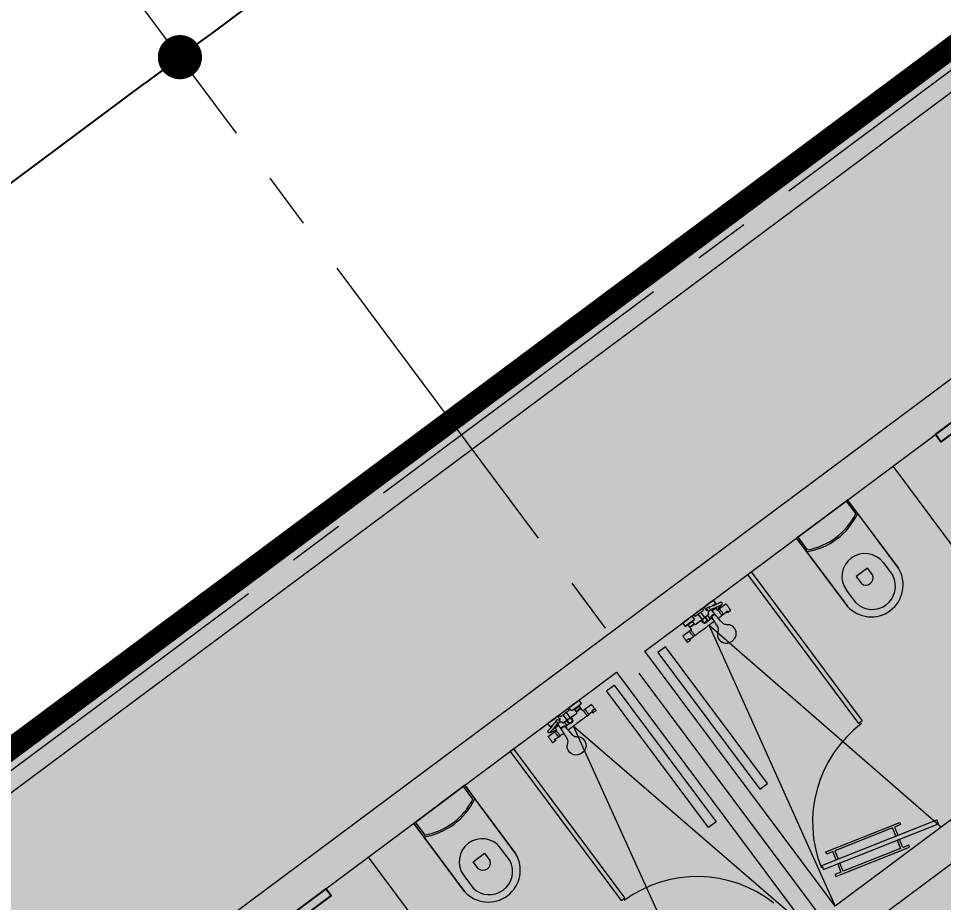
# Model space of a CAD drawing. Header units: metres. Extents: x -466 to 1322, y -1072 to 50.
# Drawn here: x 422.15 to 427.38, y -413.86 to -408.86 of the extents above; entities that cross this region are included whole.
import ezdxf

# ---------------------------------------------------------------- set-up
doc = ezdxf.new("R2010")
doc.units = ezdxf.units.M
for name, pattern in [('B1 P BAJA$0$HIDDEN', [9.525, 6.35, -3.175]), ('CENTER2', [28.575, 19.05, -3.175, 3.175, -3.175]), ('HIDDEN', [9.525, 6.35, -3.175]), ('OCULTA2', [0.3, 0.2, -0.1])]:
    doc.linetypes.add(name, pattern=pattern)
for name, color, linetype, lineweight in [('A - CANCEL', 2, 'Continuous', 0), ('A - Hatch muros', 4, 'Continuous', 0), ('A - MURO BAJO', 2, 'Continuous', 0), ('A - PROY', 250, 'B1 P BAJA$0$HIDDEN', 0), ('A-ACCESORIOS DE BAÑO', 6, 'Continuous', 0), ('A-COTAS', 41, 'Continuous', 0), ('A-DOOR', 2, 'Continuous', 9), ('A-EJES', 61, 'CENTER2', 0), ('A-Fixt', 122, 'Continuous', 5), ('A-MURO INT', 4, 'Continuous', 0)]:
    doc.layers.add(name, color=color, linetype=linetype, lineweight=lineweight)
doc.layers.add('A-MIRROR', color=8, linetype='Continuous')
doc.layers.add('Poligono Fisico', color=3, linetype='Continuous')
doc.layers.add('Hatch Interior', color=7, linetype='Continuous', lineweight=0, true_color=0xaf6350)
doc.styles.get("Standard").update_dxf_attribs({"font": 'arial.ttf'})
doc.dimstyles.new('ISO-25', dxfattribs={"dimscale": 0.1, "dimtxt": 2.5, "dimasz": 2.5, "dimexe": 1.25, "dimexo": 0.625, "dimtad": 1, "dimdsep": 46, "dimtxsty": 'Standard', "dimblk": 'DOT', "dimcen": 2.5, "dimadec": 0, "dimazin": 0, "dimtfac": 1, "dimtmove": 0, "dimatfit": 3, "dimfxl": 1, "dimarcsym": 0})

# ---------------------------------------------------------------- blocks, each defined once
blk = doc.blocks.new('COLADERA LINEAL')
at = {"layer": 'A - PROY', "linetype": 'HIDDEN'}
blk.add_lwpolyline([(-565.7399, 10.1537), (-565.7399, 9.1897), (-565.7939, 9.1897), (-565.7939, 10.1537), (-565.7399, 10.1537)], dxfattribs=at)
blk = doc.blocks.new('teleducha planta')
at = {"layer": 'A-ACCESORIOS DE BAÑO'}
for p, q in [((-567.1938, 9.7194), (-567.1942, 9.6992)), ((-567.1942, 9.6992), (-567.1942, 9.6987)), ((-567.1936, 9.6987), (-567.1942, 9.6987)), ((-567.1933, 9.72), (-567.1938, 9.72)), ((-567.1938, 9.72), (-567.1938, 9.7194)), ((-567.1924, 9.6987), (-567.1936, 9.6987)), ((-567.1921, 9.72), (-567.1933, 9.72)), ((-567.1931, 9.6986), (-567.1851, 9.6986)), ((-567.191, 9.6986), (-567.1924, 9.6987)), ((-567.1907, 9.72), (-567.1921, 9.72)), ((-567.1897, 9.6986), (-567.191, 9.6986)), ((-567.1894, 9.72), (-567.1907, 9.72)), ((-567.1817, 9.6986), (-567.1897, 9.6986)), ((-567.1815, 9.7199), (-567.1894, 9.72)), ((-567.1875, 9.6986), (-567.1878, 9.6741)), ((-567.1853, 9.6986), (-567.1851, 9.6986)), ((-567.1851, 9.6986), (-567.1837, 9.6986)), ((-567.182, 9.7189), (-567.1821, 9.6991)), ((-567.1819, 9.7197), (-567.182, 9.7197)), ((-567.182, 9.7197), (-567.182, 9.7194)), ((-567.182, 9.7194), (-567.182, 9.7189)), ((-567.178, 9.7197), (-567.1819, 9.7197)), ((-567.1735, 9.7197), (-567.178, 9.7197)), ((-567.1687, 9.7197), (-567.1735, 9.7197)), ((-567.164, 9.7197), (-567.1687, 9.7197)), ((-567.1596, 9.7197), (-567.164, 9.7197)), ((-567.1559, 9.7197), (-567.1596, 9.7197)), ((-567.153, 9.7197), (-567.1559, 9.7197)), ((-567.153, 9.7197), (-567.1512, 9.7197)), ((-567.1506, 9.7197), (-567.1512, 9.7197)), ((-567.1506, 9.7189), (-567.1506, 9.7197)), ((-567.1504, 9.6741), (-567.1506, 9.7189)), ((-567.1882, 9.6315), (-567.1884, 9.5882)), ((-567.1882, 9.6622), (-567.1882, 9.6619)), ((-567.1875, 9.6622), (-567.1882, 9.6622)), ((-567.1882, 9.6619), (-567.1882, 9.6562)), ((-567.1882, 9.6562), (-567.1882, 9.6501)), ((-567.1882, 9.6501), (-567.1882, 9.6461)), ((-567.1882, 9.6461), (-567.1882, 9.642)), ((-567.1882, 9.642), (-567.1882, 9.638)), ((-567.1882, 9.638), (-567.1882, 9.6339)), ((-567.1882, 9.6339), (-567.1882, 9.6315)), ((-567.1878, 9.6741), (-567.1878, 9.6738)), ((-567.1871, 9.6738), (-567.1878, 9.6738)), ((-567.1878, 9.6738), (-567.1868, 9.6736)), ((-567.1868, 9.6736), (-567.1877, 9.6733)), ((-567.1877, 9.6733), (-567.1877, 9.673)), ((-567.1877, 9.6621), (-567.1877, 9.673)), ((-567.1856, 9.6622), (-567.1875, 9.6622)), ((-567.1853, 9.6738), (-567.1871, 9.6738)), ((-567.1826, 9.6622), (-567.1856, 9.6622)), ((-567.1822, 9.6738), (-567.1853, 9.6738)), ((-567.1786, 9.6622), (-567.1826, 9.6622)), ((-567.1782, 9.6738), (-567.1822, 9.6738)), ((-567.174, 9.6622), (-567.1786, 9.6622)), ((-567.1736, 9.6738), (-567.1782, 9.6738)), ((-567.1691, 9.6622), (-567.174, 9.6622)), ((-567.1687, 9.6738), (-567.1736, 9.6738)), ((-567.1639, 9.6622), (-567.1691, 9.6622)), ((-567.1639, 9.6738), (-567.1687, 9.6738)), ((-567.1594, 9.6738), (-567.1639, 9.6738)), ((-567.159, 9.6622), (-567.1639, 9.6622)), ((-567.1557, 9.6738), (-567.1594, 9.6738)), ((-567.155, 9.6622), (-567.159, 9.6622)), ((-567.1527, 9.6738), (-567.1557, 9.6738)), ((-567.152, 9.6622), (-567.155, 9.6622)), ((-567.151, 9.6738), (-567.1527, 9.6738)), ((-567.1503, 9.6622), (-567.152, 9.6622)), ((-567.1514, 9.6736), (-567.1504, 9.6738)), ((-567.1505, 9.6733), (-567.1514, 9.6736)), ((-567.1504, 9.6738), (-567.151, 9.6738)), ((-567.1505, 9.673), (-567.1505, 9.6733)), ((-567.1505, 9.6622), (-567.1505, 9.673)), ((-567.1504, 9.6738), (-567.1504, 9.6741)), ((-567.15, 9.6622), (-567.1503, 9.6622)), ((-567.1499, 9.6619), (-567.15, 9.6622)), ((-567.1494, 9.6602), (-567.1499, 9.6619)), ((-567.1481, 9.6585), (-567.1494, 9.6602)), ((-567.1462, 9.658), (-567.1481, 9.6585)), ((-567.1443, 9.658), (-567.1462, 9.658)), ((-567.1424, 9.658), (-567.1443, 9.658)), ((-567.1418, 9.6579), (-567.1424, 9.658)), ((-567.1348, 9.6579), (-567.1418, 9.6579)), ((-567.1408, 9.6241), (-567.1399, 9.6258)), ((-567.1401, 9.6257), (-567.1348, 9.6265)), ((-567.1345, 9.6579), (-567.1348, 9.6579)), ((-567.1348, 9.6265), (-567.1345, 9.6265)), ((-567.1345, 9.6579), (-567.1345, 9.6568)), ((-567.1345, 9.6557), (-567.1345, 9.6575)), ((-567.1345, 9.6544), (-567.1345, 9.6568)), ((-567.132, 9.6555), (-567.1345, 9.6554)), ((-567.1345, 9.6554), (-567.1345, 9.6544)), ((-567.1345, 9.6512), (-567.1345, 9.6544)), ((-567.1345, 9.6544), (-567.1345, 9.6516)), ((-567.1345, 9.6516), (-567.1345, 9.6474)), ((-567.1345, 9.6512), (-567.1345, 9.6472)), ((-567.1345, 9.6508), (-567.1345, 9.6512)), ((-567.1345, 9.6474), (-567.1345, 9.6424)), ((-567.1345, 9.6472), (-567.1345, 9.6425)), ((-567.1345, 9.6425), (-567.1345, 9.6381)), ((-567.1345, 9.6424), (-567.1345, 9.6374)), ((-567.1345, 9.6381), (-567.1345, 9.6341)), ((-567.1345, 9.6374), (-567.1345, 9.6331)), ((-567.1345, 9.6298), (-567.1345, 9.6341)), ((-567.1345, 9.6331), (-567.1345, 9.6303)), ((-567.1345, 9.6303), (-567.1345, 9.6293)), ((-567.1345, 9.6298), (-567.1345, 9.6272)), ((-567.1345, 9.6293), (-567.132, 9.6292)), ((-567.1345, 9.6272), (-567.1345, 9.6265)), ((-567.1345, 9.6265), (-567.1345, 9.627)), ((-567.1313, 9.6579), (-567.132, 9.656)), ((-567.132, 9.656), (-567.1312, 9.6579)), ((-567.132, 9.656), (-567.132, 9.6546)), ((-567.132, 9.6546), (-567.132, 9.6436)), ((-567.132, 9.6436), (-567.132, 9.6408)), ((-567.132, 9.6408), (-567.132, 9.6298)), ((-567.132, 9.6298), (-567.132, 9.6284)), ((-567.132, 9.6284), (-567.1313, 9.6266)), ((-567.1312, 9.658), (-567.1313, 9.6579)), ((-567.1313, 9.6266), (-567.1312, 9.6264)), ((-567.1311, 9.6581), (-567.1312, 9.658)), ((-567.1311, 9.6581), (-567.1312, 9.6579)), ((-567.1312, 9.6264), (-567.1311, 9.6263)), ((-567.1308, 9.6581), (-567.1311, 9.6581)), ((-567.1311, 9.6263), (-567.1308, 9.6263)), ((-567.1244, 9.6581), (-567.1308, 9.6581)), ((-567.1308, 9.6263), (-567.1244, 9.6263)), ((-567.118, 9.6581), (-567.1244, 9.6581)), ((-567.1244, 9.6263), (-567.118, 9.6263)), ((-567.1177, 9.6581), (-567.118, 9.6581)), ((-567.118, 9.6263), (-567.1177, 9.6263)), ((-567.1176, 9.658), (-567.1177, 9.6581)), ((-567.1176, 9.6579), (-567.1177, 9.6581)), ((-567.1177, 9.6263), (-567.1176, 9.6264)), ((-567.1175, 9.6579), (-567.1176, 9.658)), ((-567.1176, 9.6579), (-567.1169, 9.656)), ((-567.1176, 9.6264), (-567.1175, 9.6266)), ((-567.1169, 9.656), (-567.1175, 9.6579)), ((-567.1175, 9.6266), (-567.1169, 9.6284)), ((-567.1169, 9.6546), (-567.1169, 9.656)), ((-567.1146, 9.6559), (-567.1169, 9.6559)), ((-567.1169, 9.6298), (-567.1169, 9.6546)), ((-567.1169, 9.6284), (-567.1169, 9.6298)), ((-567.1169, 9.6289), (-567.1146, 9.6289)), ((-567.1132, 9.6743), (-567.1146, 9.6559)), ((-567.1146, 9.6289), (-567.1131, 9.6104)), ((-567.1131, 9.6759), (-567.1132, 9.6743)), ((-567.1119, 9.6764), (-567.1131, 9.6759)), ((-567.1131, 9.6752), (-567.1131, 9.6759)), ((-567.1131, 9.6733), (-567.1131, 9.6752)), ((-567.1131, 9.6702), (-567.1131, 9.6733)), ((-567.1131, 9.6661), (-567.1131, 9.6702)), ((-567.1131, 9.661), (-567.1131, 9.6661)), ((-567.1131, 9.6552), (-567.1131, 9.661)), ((-567.1131, 9.6489), (-567.1131, 9.6552)), ((-567.1131, 9.6424), (-567.1131, 9.6489)), ((-567.1131, 9.6358), (-567.1131, 9.6424)), ((-567.1131, 9.6295), (-567.1131, 9.6358)), ((-567.1131, 9.6237), (-567.1131, 9.6295)), ((-567.1113, 9.6764), (-567.1119, 9.6764)), ((-567.091, 9.6764), (-567.1113, 9.6764)), ((-567.09, 9.6764), (-567.091, 9.6764)), ((-567.09, 9.6757), (-567.09, 9.6764)), ((-567.09, 9.6764), (-567.09, 9.6753)), ((-567.09, 9.6757), (-567.09, 9.6764)), ((-567.09, 9.6739), (-567.09, 9.6757)), ((-567.09, 9.6747), (-567.09, 9.6757)), ((-567.09, 9.6753), (-567.09, 9.6747)), ((-567.09, 9.6707), (-567.09, 9.6739)), ((-567.09, 9.6737), (-567.09, 9.6727)), ((-567.09, 9.6705), (-567.09, 9.6737)), ((-567.09, 9.6727), (-567.09, 9.6424)), ((-567.09, 9.6665), (-567.09, 9.6707)), ((-567.09, 9.6697), (-567.09, 9.6705)), ((-567.09, 9.6656), (-567.09, 9.6697)), ((-567.09, 9.6665), (-567.09, 9.6614)), ((-567.09, 9.6658), (-567.09, 9.6665)), ((-567.09, 9.6424), (-567.09, 9.6658)), ((-567.09, 9.6424), (-567.09, 9.6656)), ((-567.09, 9.6554), (-567.09, 9.6614)), ((-567.09, 9.649), (-567.09, 9.6554)), ((-567.09, 9.6424), (-567.09, 9.649)), ((-567.09, 9.6357), (-567.09, 9.6424)), ((-567.09, 9.6192), (-567.09, 9.6424)), ((-567.09, 9.6424), (-567.09, 9.612)), ((-567.09, 9.619), (-567.09, 9.6424)), ((-567.09, 9.6357), (-567.09, 9.6293)), ((-567.09, 9.6234), (-567.09, 9.6293)), ((-567.1884, 9.5882), (-567.1884, 9.584)), ((-567.1884, 9.584), (-567.1884, 9.5798)), ((-567.1884, 9.5798), (-567.1884, 9.5756)), ((-567.1884, 9.5756), (-567.1884, 9.5714)), ((-567.1661, 9.5751), (-567.1677, 9.5713)), ((-567.1636, 9.5785), (-567.1661, 9.5751)), ((-567.1626, 9.5734), (-567.1643, 9.5672)), ((-567.1626, 9.5734), (-567.1643, 9.5672)), ((-567.1602, 9.5811), (-567.1636, 9.5785)), ((-567.158, 9.578), (-567.1626, 9.5734)), ((-567.158, 9.578), (-567.1626, 9.5734)), ((-567.1563, 9.5826), (-567.1602, 9.5811)), ((-567.1518, 9.5797), (-567.158, 9.578)), ((-567.1518, 9.5797), (-567.158, 9.578)), ((-567.1578, 9.5824), (-567.157, 9.5823)), ((-567.1522, 9.5832), (-567.1563, 9.5826)), ((-567.1518, 9.5832), (-567.1522, 9.5832)), ((-567.1481, 9.5826), (-567.1522, 9.5832)), ((-567.1477, 9.5826), (-567.1518, 9.5832)), ((-567.1455, 9.578), (-567.1518, 9.5797)), ((-567.1455, 9.578), (-567.1518, 9.5797)), ((-567.1443, 9.5811), (-567.1481, 9.5826)), ((-567.1438, 9.5811), (-567.1477, 9.5826)), ((-567.141, 9.5734), (-567.1455, 9.578)), ((-567.141, 9.5734), (-567.1455, 9.578)), ((-567.1023, 9.577), (-567.1446, 9.577)), ((-567.1409, 9.5785), (-567.1443, 9.5811)), ((-567.1405, 9.5785), (-567.1438, 9.5811)), ((-567.1415, 9.5851), (-567.141, 9.6179)), ((-567.141, 9.6179), (-567.1408, 9.6241)), ((-567.141, 9.5875), (-567.141, 9.6164)), ((-567.141, 9.584), (-567.141, 9.5875)), ((-567.141, 9.5798), (-567.141, 9.584)), ((-567.141, 9.5789), (-567.141, 9.5798)), ((-567.1393, 9.5672), (-567.141, 9.5734)), ((-567.1393, 9.5672), (-567.141, 9.5734)), ((-567.1398, 9.577), (-567.1409, 9.5785)), ((-567.1399, 9.577), (-567.1408, 9.5782)), ((-567.1393, 9.577), (-567.1405, 9.5785)), ((-567.1131, 9.6187), (-567.1131, 9.6237)), ((-567.1131, 9.6145), (-567.1131, 9.6187)), ((-567.113, 9.6114), (-567.1131, 9.6145)), ((-567.1131, 9.6104), (-567.113, 9.6088)), ((-567.113, 9.6095), (-567.113, 9.6114)), ((-567.113, 9.6088), (-567.113, 9.6095)), ((-567.113, 9.6088), (-567.1119, 9.6084)), ((-567.1119, 9.6084), (-567.1113, 9.6084)), ((-567.1113, 9.6084), (-567.091, 9.6084)), ((-567.1023, 9.597), (-567.1023, 9.5962)), ((-567.1018, 9.597), (-567.1023, 9.597)), ((-567.1023, 9.5962), (-567.1023, 9.594)), ((-567.1023, 9.594), (-567.1023, 9.5905)), ((-567.1023, 9.5905), (-567.1023, 9.5857)), ((-567.1023, 9.5857), (-567.1023, 9.5801)), ((-567.1023, 9.5801), (-567.1023, 9.5738)), ((-567.1023, 9.5738), (-567.1023, 9.5672)), ((-567.0966, 9.5973), (-567.1018, 9.597)), ((-567.09, 9.5973), (-567.0966, 9.5973)), ((-567.091, 9.6084), (-567.09, 9.6084)), ((-567.09, 9.6234), (-567.09, 9.6183)), ((-567.09, 9.6185), (-567.09, 9.6192)), ((-567.09, 9.6143), (-567.09, 9.6185)), ((-567.09, 9.6141), (-567.09, 9.6183)), ((-567.09, 9.611), (-567.09, 9.6141)), ((-567.09, 9.6091), (-567.09, 9.611)), ((-567.09, 9.6084), (-567.09, 9.6091)), ((-567.09, 9.5966), (-567.09, 9.5973)), ((-567.09, 9.5944), (-567.09, 9.5966)), ((-567.09, 9.5908), (-567.09, 9.5944)), ((-567.09, 9.586), (-567.09, 9.5908)), ((-567.09, 9.5803), (-567.09, 9.586)), ((-567.09, 9.5739), (-567.09, 9.5803)), ((-567.09, 9.5672), (-567.09, 9.5739)), ((-567.3381, 9.5256), (-567.3396, 9.5124)), ((-567.3337, 9.5383), (-567.3381, 9.5256)), ((-567.3264, 9.5495), (-567.3337, 9.5383)), ((-567.3196, 9.556), (-567.3264, 9.5495)), ((-567.3119, 9.5609), (-567.3196, 9.556)), ((-567.3114, 9.5613), (-567.3119, 9.5609)), ((-567.2998, 9.565), (-567.3114, 9.5613)), ((-567.2997, 9.5651), (-567.2998, 9.565)), ((-567.2966, 9.5658), (-567.2997, 9.5651)), ((-567.2927, 9.5661), (-567.2966, 9.5658)), ((-567.2924, 9.5662), (-567.2927, 9.5661)), ((-567.28, 9.5662), (-567.2924, 9.5662)), ((-567.2683, 9.5626), (-567.28, 9.5662)), ((-567.2578, 9.5555), (-567.2683, 9.5626)), ((-567.2538, 9.5514), (-567.2579, 9.5555)), ((-567.2537, 9.5512), (-567.2578, 9.5555)), ((-567.2495, 9.5463), (-567.2538, 9.5514)), ((-567.248, 9.5446), (-567.2495, 9.5463)), ((-567.2464, 9.5429), (-567.248, 9.5446)), ((-567.2449, 9.5412), (-567.2464, 9.5429)), ((-567.2403, 9.5367), (-567.2449, 9.5412)), ((-567.2341, 9.5328), (-567.2403, 9.5367)), ((-567.2279, 9.5306), (-567.2341, 9.5328)), ((-567.2206, 9.5298), (-567.2283, 9.5307)), ((-567.208, 9.5288), (-567.2206, 9.5298)), ((-567.1925, 9.5275), (-567.208, 9.5288)), ((-567.1729, 9.5259), (-567.1925, 9.5275)), ((-567.1884, 9.5714), (-567.1884, 9.5672)), ((-567.1884, 9.5672), (-567.1884, 9.563)), ((-567.1884, 9.563), (-567.1884, 9.5588)), ((-567.1884, 9.5588), (-567.1884, 9.5546)), ((-567.1884, 9.5546), (-567.1884, 9.5504)), ((-567.1884, 9.5504), (-567.1884, 9.5462)), ((-567.1884, 9.5462), (-567.1883, 9.5272)), ((-567.1732, 9.5267), (-567.1741, 9.526)), ((-567.1704, 9.5284), (-567.1732, 9.5267)), ((-567.1639, 9.5252), (-567.1729, 9.5259)), ((-567.1671, 9.5289), (-567.1704, 9.5284)), ((-567.1677, 9.5713), (-567.1682, 9.5672)), ((-567.1682, 9.5672), (-567.1677, 9.5631)), ((-567.1677, 9.5631), (-567.1661, 9.5592)), ((-567.1671, 9.5289), (-567.1635, 9.5285)), ((-567.1665, 9.5289), (-567.1671, 9.5289)), ((-567.1642, 9.5289), (-567.1665, 9.5289)), ((-567.1661, 9.5592), (-567.1636, 9.5558)), ((-567.1646, 9.5573), (-567.1646, 9.538)), ((-567.1646, 9.538), (-567.1646, 9.5376)), ((-567.1642, 9.5376), (-567.1646, 9.5376)), ((-567.1646, 9.5368), (-567.1646, 9.5367)), ((-567.1642, 9.5368), (-567.1646, 9.5368)), ((-567.1646, 9.5367), (-567.1646, 9.5289)), ((-567.1643, 9.5672), (-567.1626, 9.5609)), ((-567.1643, 9.5672), (-567.1626, 9.5609)), ((-567.1643, 9.5376), (-567.1643, 9.5369)), ((-567.1643, 9.5376), (-567.1638, 9.5376)), ((-567.1643, 9.5369), (-567.1638, 9.5369)), ((-567.1642, 9.5376), (-567.1629, 9.5376)), ((-567.1629, 9.5368), (-567.1642, 9.5368)), ((-567.1638, 9.5252), (-567.1639, 9.5252)), ((-567.1626, 9.5376), (-567.1638, 9.5376)), ((-567.1626, 9.5369), (-567.1638, 9.5369)), ((-567.1636, 9.5558), (-567.1602, 9.5533)), ((-567.1635, 9.5285), (-567.1599, 9.5266)), ((-567.1628, 9.5248), (-567.1632, 9.5251)), ((-567.1608, 9.5376), (-567.1629, 9.5376)), ((-567.1608, 9.5368), (-567.1629, 9.5368)), ((-567.1607, 9.5224), (-567.1628, 9.5248)), ((-567.1626, 9.5609), (-567.158, 9.5564)), ((-567.1626, 9.5609), (-567.158, 9.5564)), ((-567.1626, 9.5376), (-567.1606, 9.5376)), ((-567.1606, 9.5369), (-567.1626, 9.5369)), ((-567.1608, 9.5376), (-567.1581, 9.5376)), ((-567.1581, 9.5368), (-567.1608, 9.5368)), ((-567.1592, 9.5194), (-567.1607, 9.5224)), ((-567.1579, 9.5376), (-567.1606, 9.5376)), ((-567.1606, 9.5369), (-567.1579, 9.5369)), ((-567.1602, 9.5533), (-567.1563, 9.5517)), ((-567.1599, 9.5266), (-567.1579, 9.5245)), ((-567.1581, 9.5376), (-567.155, 9.5376)), ((-567.155, 9.5368), (-567.1581, 9.5368)), ((-567.158, 9.5564), (-567.1518, 9.5547)), ((-567.158, 9.5564), (-567.1518, 9.5547)), ((-567.1549, 9.5376), (-567.1579, 9.5376)), ((-567.1549, 9.5369), (-567.1579, 9.5369)), ((-567.1579, 9.5245), (-567.1561, 9.5212)), ((-567.1563, 9.5517), (-567.1522, 9.5512)), ((-567.1561, 9.5212), (-567.1548, 9.5173)), ((-567.1516, 9.5376), (-567.155, 9.5376)), ((-567.1516, 9.5368), (-567.155, 9.5368)), ((-567.1549, 9.5376), (-567.1516, 9.5376)), ((-567.1549, 9.5369), (-567.1516, 9.5369)), ((-567.1522, 9.5512), (-567.1481, 9.5517)), ((-567.1518, 9.5547), (-567.1455, 9.5564)), ((-567.1518, 9.5547), (-567.1455, 9.5564)), ((-567.1516, 9.5376), (-567.1483, 9.5376)), ((-567.1484, 9.5376), (-567.1516, 9.5376)), ((-567.1484, 9.5369), (-567.1516, 9.5369)), ((-567.1483, 9.5368), (-567.1516, 9.5368)), ((-567.1454, 9.5376), (-567.1484, 9.5376)), ((-567.1484, 9.5369), (-567.1454, 9.5369)), ((-567.1483, 9.5376), (-567.1452, 9.5376)), ((-567.1452, 9.5368), (-567.1483, 9.5368)), ((-567.1481, 9.5517), (-567.1443, 9.5533)), ((-567.1455, 9.5564), (-567.141, 9.5609)), ((-567.1455, 9.5564), (-567.141, 9.5609)), ((-567.1454, 9.5376), (-567.1427, 9.5376)), ((-567.1427, 9.5369), (-567.1454, 9.5369)), ((-567.1424, 9.5376), (-567.1452, 9.5376)), ((-567.1424, 9.5368), (-567.1452, 9.5368)), ((-567.1446, 9.5573), (-567.1023, 9.5573)), ((-567.1443, 9.5533), (-567.1409, 9.5558)), ((-567.1407, 9.5376), (-567.1427, 9.5376)), ((-567.1427, 9.5369), (-567.1407, 9.5369)), ((-567.1424, 9.5376), (-567.1404, 9.5376)), ((-567.1404, 9.5368), (-567.1424, 9.5368)), ((-567.141, 9.5609), (-567.1393, 9.5672)), ((-567.141, 9.5609), (-567.1393, 9.5672)), ((-567.1409, 9.5558), (-567.1398, 9.5573)), ((-567.1408, 9.5562), (-567.1399, 9.5573)), ((-567.1407, 9.5376), (-567.1395, 9.5376)), ((-567.1407, 9.5369), (-567.1395, 9.5369)), ((-567.1391, 9.5376), (-567.1404, 9.5376)), ((-567.1391, 9.5368), (-567.1404, 9.5368)), ((-567.139, 9.5376), (-567.1395, 9.5376)), ((-567.139, 9.5369), (-567.1395, 9.5369)), ((-567.1391, 9.5376), (-567.1387, 9.5376)), ((-567.1387, 9.5368), (-567.1391, 9.5368)), ((-567.139, 9.5369), (-567.139, 9.5376)), ((-567.1387, 9.538), (-567.1387, 9.5573)), ((-567.1387, 9.5376), (-567.1387, 9.538)), ((-567.1387, 9.5367), (-567.1387, 9.5368)), ((-567.1387, 9.5252), (-567.1387, 9.5367)), ((-567.1375, 9.5288), (-567.1387, 9.5288)), ((-567.1369, 9.5288), (-567.1375, 9.5288)), ((-567.1332, 9.5282), (-567.1369, 9.5288)), ((-567.1302, 9.5265), (-567.1332, 9.5282)), ((-567.128, 9.5244), (-567.1302, 9.5265)), ((-567.1261, 9.521), (-567.128, 9.5244)), ((-567.1249, 9.5172), (-567.1261, 9.521)), ((-567.1132, 9.5239), (-567.1135, 9.5196)), ((-567.1131, 9.5255), (-567.1132, 9.5239)), ((-567.1119, 9.5259), (-567.1131, 9.5255)), ((-567.1131, 9.5248), (-567.1131, 9.5255)), ((-567.1131, 9.5229), (-567.1131, 9.5248)), ((-567.1131, 9.5198), (-567.1131, 9.5229)), ((-567.1113, 9.5259), (-567.1119, 9.5259)), ((-567.091, 9.5259), (-567.1113, 9.5259)), ((-567.1023, 9.5672), (-567.1023, 9.5606)), ((-567.1023, 9.5606), (-567.1023, 9.5543)), ((-567.1023, 9.5543), (-567.1023, 9.5486)), ((-567.1023, 9.5486), (-567.1023, 9.5439)), ((-567.1023, 9.5439), (-567.1023, 9.5404)), ((-567.1023, 9.5404), (-567.1023, 9.5382)), ((-567.1023, 9.5382), (-567.1023, 9.5374)), ((-567.1023, 9.5374), (-567.1018, 9.5374)), ((-567.1018, 9.5374), (-567.0966, 9.5371)), ((-567.0966, 9.5371), (-567.09, 9.537)), ((-567.09, 9.5259), (-567.091, 9.5259)), ((-567.09, 9.5605), (-567.09, 9.5672)), ((-567.09, 9.5541), (-567.09, 9.5605)), ((-567.09, 9.5484), (-567.09, 9.5541)), ((-567.09, 9.5436), (-567.09, 9.5484)), ((-567.09, 9.54), (-567.09, 9.5436)), ((-567.09, 9.5378), (-567.09, 9.54)), ((-567.09, 9.537), (-567.09, 9.5378)), ((-567.09, 9.5253), (-567.09, 9.5259)), ((-567.09, 9.5259), (-567.09, 9.5249)), ((-567.09, 9.5253), (-567.09, 9.5259)), ((-567.09, 9.5235), (-567.09, 9.5253)), ((-567.09, 9.5243), (-567.09, 9.5253)), ((-567.09, 9.5249), (-567.09, 9.5243)), ((-567.09, 9.5203), (-567.09, 9.5235)), ((-567.09, 9.5233), (-567.09, 9.5223)), ((-567.09, 9.5201), (-567.09, 9.5233)), ((-567.09, 9.5223), (-567.09, 9.492)), ((-567.09, 9.5161), (-567.09, 9.5203)), ((-567.09, 9.5193), (-567.09, 9.5201)), ((-567.3396, 9.5124), (-567.3381, 9.4992)), ((-567.3381, 9.4992), (-567.3337, 9.4864)), ((-567.3337, 9.4864), (-567.3264, 9.4752)), ((-567.3264, 9.4752), (-567.3196, 9.4687)), ((-567.3196, 9.4687), (-567.3119, 9.4638)), ((-567.2683, 9.4621), (-567.2578, 9.4692)), ((-567.2579, 9.4692), (-567.2538, 9.4733)), ((-567.2578, 9.4692), (-567.2537, 9.4735)), ((-567.2538, 9.4733), (-567.2495, 9.4784)), ((-567.2495, 9.4784), (-567.248, 9.4801)), ((-567.248, 9.4801), (-567.2464, 9.4819)), ((-567.2464, 9.4819), (-567.2449, 9.4836)), ((-567.2449, 9.4836), (-567.2403, 9.488)), ((-567.2403, 9.488), (-567.2341, 9.492)), ((-567.2341, 9.492), (-567.2279, 9.4941)), ((-567.2283, 9.494), (-567.2206, 9.4949)), ((-567.2206, 9.4949), (-567.208, 9.496)), ((-567.208, 9.496), (-567.1925, 9.4972)), ((-567.1925, 9.4972), (-567.1729, 9.4988)), ((-567.1882, 9.4976), (-567.1882, 9.4964)), ((-567.1882, 9.4964), (-567.1882, 9.4923)), ((-567.1882, 9.4923), (-567.1882, 9.4883)), ((-567.1882, 9.4883), (-567.1882, 9.4843)), ((-567.1882, 9.4843), (-567.1882, 9.4782)), ((-567.1882, 9.4782), (-567.1882, 9.4725)), ((-567.1882, 9.4725), (-567.1882, 9.4722)), ((-567.1882, 9.4722), (-567.1875, 9.4722)), ((-567.1877, 9.4614), (-567.1877, 9.4723)), ((-567.1875, 9.4722), (-567.1856, 9.4722)), ((-567.1868, 9.4722), (-567.1868, 9.4608)), ((-567.1856, 9.4722), (-567.1826, 9.4722)), ((-567.1826, 9.4722), (-567.1786, 9.4722)), ((-567.1786, 9.4722), (-567.174, 9.4722)), ((-567.174, 9.4722), (-567.1691, 9.4722)), ((-567.1729, 9.4988), (-567.1632, 9.4996)), ((-567.1691, 9.4722), (-567.1639, 9.4722)), ((-567.1639, 9.4996), (-567.1638, 9.4996)), ((-567.1639, 9.4722), (-567.159, 9.4722)), ((-567.1632, 9.4996), (-567.1628, 9.4999)), ((-567.1628, 9.4999), (-567.1607, 9.5024)), ((-567.1607, 9.5024), (-567.1592, 9.5053)), ((-567.1597, 9.5044), (-567.1597, 9.5012)), ((-567.1597, 9.5012), (-567.1597, 9.5005)), ((-567.1594, 9.5008), (-567.1597, 9.5005)), ((-567.1597, 9.5005), (-567.1592, 9.5005)), ((-567.158, 9.5022), (-567.1594, 9.5008)), ((-567.1582, 9.516), (-567.1592, 9.5194)), ((-567.1592, 9.5053), (-567.1582, 9.5088)), ((-567.1592, 9.5005), (-567.1303, 9.5004)), ((-567.159, 9.4722), (-567.155, 9.4722)), ((-567.1584, 9.5071), (-567.1586, 9.5064)), ((-567.1579, 9.5124), (-567.1582, 9.516)), ((-567.1582, 9.5088), (-567.1579, 9.5124)), ((-567.1561, 9.5053), (-567.158, 9.5022)), ((-567.1576, 9.5094), (-567.1576, 9.5093)), ((-567.1548, 9.5093), (-567.1561, 9.5053)), ((-567.155, 9.4722), (-567.152, 9.4722)), ((-567.1548, 9.5173), (-567.1544, 9.5133)), ((-567.1544, 9.5133), (-567.1548, 9.5093)), ((-567.152, 9.4722), (-567.1503, 9.4722)), ((-567.1514, 9.4608), (-567.1514, 9.4722)), ((-567.1505, 9.4614), (-567.1505, 9.4722)), ((-567.1503, 9.4722), (-567.15, 9.4722)), ((-567.15, 9.4722), (-567.1499, 9.4725)), ((-567.1499, 9.4725), (-567.1494, 9.4742)), ((-567.1494, 9.4742), (-567.1481, 9.4759)), ((-567.1494, 9.4742), (-567.1467, 9.4644)), ((-567.1481, 9.4759), (-567.1462, 9.4764)), ((-567.1462, 9.4764), (-567.1443, 9.4764)), ((-567.1443, 9.4764), (-567.1424, 9.4764)), ((-567.1424, 9.4764), (-567.1418, 9.4764)), ((-567.1418, 9.4764), (-567.1348, 9.4765)), ((-567.1327, 9.4661), (-567.1355, 9.4765)), ((-567.1348, 9.4765), (-567.1345, 9.4765)), ((-567.1345, 9.5003), (-567.1345, 9.5004)), ((-567.1345, 9.5004), (-567.1345, 9.4969)), ((-567.1345, 9.5003), (-567.1345, 9.4963)), ((-567.1345, 9.4969), (-567.1345, 9.4919)), ((-567.1345, 9.4963), (-567.1345, 9.4919)), ((-567.1345, 9.4919), (-567.1345, 9.4872)), ((-567.1345, 9.4919), (-567.1345, 9.4869)), ((-567.1345, 9.4872), (-567.1345, 9.4832)), ((-567.1345, 9.4869), (-567.1345, 9.4827)), ((-567.1345, 9.4832), (-567.1345, 9.4835)), ((-567.1345, 9.48), (-567.1345, 9.4832)), ((-567.1345, 9.4827), (-567.1345, 9.4799)), ((-567.1345, 9.4776), (-567.1345, 9.48)), ((-567.1345, 9.4799), (-567.1345, 9.4789)), ((-567.1345, 9.4789), (-567.132, 9.4788)), ((-567.1345, 9.4769), (-567.1345, 9.4787)), ((-567.1345, 9.4776), (-567.1345, 9.4765)), ((-567.1304, 9.4748), (-567.1326, 9.4661)), ((-567.132, 9.5004), (-567.132, 9.4932)), ((-567.132, 9.4932), (-567.132, 9.4904)), ((-567.132, 9.4904), (-567.132, 9.4794)), ((-567.132, 9.4794), (-567.132, 9.478)), ((-567.132, 9.478), (-567.1313, 9.4761)), ((-567.1313, 9.4761), (-567.1312, 9.4759)), ((-567.1312, 9.4759), (-567.1311, 9.4759)), ((-567.1311, 9.4759), (-567.1308, 9.4759)), ((-567.1308, 9.4759), (-567.1301, 9.4759)), ((-567.1294, 9.4783), (-567.1304, 9.4748)), ((-567.1303, 9.5004), (-567.1298, 9.5004)), ((-567.1298, 9.5004), (-567.1295, 9.5006)), ((-567.1295, 9.5006), (-567.1281, 9.502)), ((-567.127, 9.4873), (-567.1294, 9.4783)), ((-567.1281, 9.502), (-567.1261, 9.5052)), ((-567.1245, 9.496), (-567.127, 9.4873)), ((-567.1261, 9.5052), (-567.1249, 9.5091)), ((-567.1261, 9.5053), (-567.122, 9.5053)), ((-567.1221, 9.5198), (-567.1257, 9.5198)), ((-567.1244, 9.5132), (-567.1249, 9.5172)), ((-567.1249, 9.5091), (-567.1244, 9.5132)), ((-567.1223, 9.5038), (-567.1245, 9.496)), ((-567.1218, 9.5053), (-567.1223, 9.5038)), ((-567.1186, 9.5197), (-567.1221, 9.5198)), ((-567.122, 9.5053), (-567.1186, 9.5052)), ((-567.1159, 9.5197), (-567.1186, 9.5197)), ((-567.1186, 9.5052), (-567.1158, 9.5052)), ((-567.1181, 9.4661), (-567.1159, 9.4747)), ((-567.1168, 9.4712), (-567.1144, 9.4802)), ((-567.1139, 9.5196), (-567.1159, 9.5197)), ((-567.1159, 9.5051), (-567.1157, 9.505)), ((-567.1158, 9.5052), (-567.1138, 9.5051)), ((-567.1157, 9.505), (-567.1121, 9.504)), ((-567.1149, 9.4784), (-567.1146, 9.4784)), ((-567.1146, 9.4784), (-567.1146, 9.4789)), ((-567.1146, 9.4784), (-567.1131, 9.46)), ((-567.1144, 9.4802), (-567.1119, 9.4889)), ((-567.1128, 9.5195), (-567.1139, 9.5196)), ((-567.1138, 9.5051), (-567.1127, 9.505)), ((-567.1131, 9.4791), (-567.1131, 9.4847)), ((-567.1131, 9.4733), (-567.1131, 9.4791)), ((-567.1131, 9.4682), (-567.1131, 9.4733)), ((-567.1131, 9.4641), (-567.1131, 9.4682)), ((-567.1117, 9.5194), (-567.1128, 9.5195)), ((-567.1127, 9.505), (-567.1117, 9.5049)), ((-567.1121, 9.504), (-567.1117, 9.504)), ((-567.1119, 9.4889), (-567.1097, 9.4966)), ((-567.1081, 9.5184), (-567.1117, 9.5194)), ((-567.1117, 9.504), (-567.1113, 9.504)), ((-567.1113, 9.504), (-567.1077, 9.505)), ((-567.1097, 9.4966), (-567.1079, 9.5028)), ((-567.1075, 9.5182), (-567.1081, 9.5184)), ((-567.1079, 9.5028), (-567.1066, 9.5068)), ((-567.1077, 9.505), (-567.1074, 9.5051)), ((-567.1072, 9.518), (-567.1075, 9.5182)), ((-567.1074, 9.5051), (-567.1072, 9.5053)), ((-567.1046, 9.5154), (-567.1072, 9.518)), ((-567.1072, 9.5053), (-567.1045, 9.508)), ((-567.1036, 9.5118), (-567.1046, 9.5154)), ((-567.1045, 9.508), (-567.1036, 9.5116)), ((-567.1036, 9.5116), (-567.1036, 9.5118)), ((-567.09, 9.5152), (-567.09, 9.5193)), ((-567.09, 9.5161), (-567.09, 9.5109)), ((-567.09, 9.5153), (-567.09, 9.5161)), ((-567.09, 9.492), (-567.09, 9.5153)), ((-567.09, 9.492), (-567.09, 9.5152)), ((-567.09, 9.505), (-567.09, 9.5109)), ((-567.09, 9.4986), (-567.09, 9.505)), ((-567.09, 9.492), (-567.09, 9.4986)), ((-567.09, 9.4853), (-567.09, 9.492)), ((-567.09, 9.4688), (-567.09, 9.492)), ((-567.09, 9.492), (-567.09, 9.4616)), ((-567.09, 9.4686), (-567.09, 9.492)), ((-567.09, 9.4853), (-567.09, 9.4789)), ((-567.09, 9.4789), (-567.09, 9.4793)), ((-567.09, 9.473), (-567.09, 9.4789)), ((-567.09, 9.473), (-567.09, 9.4679)), ((-567.09, 9.4681), (-567.09, 9.4688)), ((-567.09, 9.4679), (-567.09, 9.4686)), ((-567.09, 9.4638), (-567.09, 9.4681)), ((-567.09, 9.4636), (-567.09, 9.4679)), ((-567.3119, 9.4638), (-567.3114, 9.4634)), ((-567.3114, 9.4634), (-567.2998, 9.4597)), ((-567.2998, 9.4597), (-567.2997, 9.4597)), ((-567.2997, 9.4597), (-567.2966, 9.459)), ((-567.2966, 9.459), (-567.2927, 9.4586)), ((-567.2927, 9.4586), (-567.2924, 9.4586)), ((-567.2924, 9.4586), (-567.28, 9.4585)), ((-567.28, 9.4585), (-567.2683, 9.4621)), ((-567.1942, 9.4357), (-567.1942, 9.4352)), ((-567.1942, 9.4357), (-567.1936, 9.4357)), ((-567.1942, 9.4352), (-567.1938, 9.4149)), ((-567.1936, 9.4357), (-567.1924, 9.4357)), ((-567.1854, 9.4358), (-567.1931, 9.4357)), ((-567.1924, 9.4357), (-567.191, 9.4357)), ((-567.191, 9.4357), (-567.1897, 9.4357)), ((-567.1897, 9.4357), (-567.1821, 9.4358)), ((-567.1868, 9.4608), (-567.1878, 9.4605)), ((-567.1878, 9.4605), (-567.1878, 9.4603)), ((-567.1878, 9.4605), (-567.1871, 9.4605)), ((-567.1878, 9.4603), (-567.1875, 9.4358)), ((-567.1877, 9.4614), (-567.1877, 9.4611)), ((-567.1877, 9.4611), (-567.1868, 9.4608)), ((-567.1871, 9.4605), (-567.1853, 9.4605)), ((-567.1853, 9.4605), (-567.1822, 9.4605)), ((-567.1822, 9.4605), (-567.1782, 9.4606)), ((-567.1782, 9.4606), (-567.1736, 9.4606)), ((-567.1736, 9.4606), (-567.1687, 9.4606)), ((-567.1687, 9.4606), (-567.1639, 9.4606)), ((-567.1639, 9.4606), (-567.1594, 9.4606)), ((-567.1594, 9.4606), (-567.1557, 9.4606)), ((-567.1557, 9.4606), (-567.1527, 9.4606)), ((-567.1527, 9.4606), (-567.151, 9.4606)), ((-567.1514, 9.4608), (-567.1505, 9.4611)), ((-567.1504, 9.4606), (-567.1514, 9.4608)), ((-567.151, 9.4606), (-567.1504, 9.4606)), ((-567.1506, 9.4155), (-567.1504, 9.4603)), ((-567.1506, 9.4147), (-567.1506, 9.4155)), ((-567.1505, 9.4611), (-567.1505, 9.4614)), ((-567.1504, 9.4603), (-567.1504, 9.4606)), ((-567.1467, 9.4644), (-567.1429, 9.4502)), ((-567.1429, 9.4502), (-567.1403, 9.4407)), ((-567.1403, 9.4407), (-567.1393, 9.4371)), ((-567.1389, 9.4407), (-567.1398, 9.4371)), ((-567.1398, 9.4371), (-567.1388, 9.4335)), ((-567.1362, 9.4434), (-567.1389, 9.4407)), ((-567.1388, 9.4335), (-567.1362, 9.4309)), ((-567.1365, 9.4417), (-567.1371, 9.4409)), ((-567.1366, 9.4415), (-567.137, 9.4395)), ((-567.1363, 9.4443), (-567.1366, 9.4415)), ((-567.1362, 9.4481), (-567.1363, 9.4443)), ((-567.1357, 9.4522), (-567.1362, 9.4481)), ((-567.1362, 9.4309), (-567.1361, 9.4308)), ((-567.1361, 9.4308), (-567.1358, 9.4306)), ((-567.1358, 9.4306), (-567.1322, 9.4297)), ((-567.1345, 9.4584), (-567.1357, 9.4522)), ((-567.1326, 9.4661), (-567.1345, 9.4584)), ((-567.1326, 9.466), (-567.1327, 9.4661)), ((-567.1322, 9.4297), (-567.1317, 9.4296)), ((-567.1317, 9.4296), (-567.1312, 9.4297)), ((-567.1312, 9.4297), (-567.1276, 9.4307)), ((-567.1276, 9.4307), (-567.1271, 9.4311)), ((-567.1271, 9.4311), (-567.1245, 9.4337)), ((-567.1245, 9.4337), (-567.1239, 9.4346)), ((-567.1239, 9.4346), (-567.1234, 9.4359)), ((-567.1234, 9.4359), (-567.1225, 9.4396)), ((-567.1225, 9.4396), (-567.1221, 9.4416)), ((-567.1221, 9.4416), (-567.1218, 9.4445)), ((-567.1218, 9.4445), (-567.1217, 9.4482)), ((-567.1217, 9.4482), (-567.1212, 9.4522)), ((-567.1212, 9.4522), (-567.12, 9.4583)), ((-567.12, 9.4583), (-567.1181, 9.4661)), ((-567.113, 9.4609), (-567.1131, 9.4641)), ((-567.1131, 9.46), (-567.113, 9.4584)), ((-567.113, 9.459), (-567.113, 9.4609)), ((-567.113, 9.4584), (-567.113, 9.459)), ((-567.113, 9.4584), (-567.1119, 9.458)), ((-567.1119, 9.458), (-567.1113, 9.458)), ((-567.1113, 9.458), (-567.091, 9.458)), ((-567.091, 9.458), (-567.09, 9.458)), ((-567.09, 9.4647), (-567.09, 9.4638)), ((-567.09, 9.4616), (-567.09, 9.4647)), ((-567.09, 9.4606), (-567.09, 9.4636)), ((-567.09, 9.4586), (-567.09, 9.4606)), ((-567.09, 9.458), (-567.09, 9.4586)), ((-567.1938, 9.4149), (-567.1938, 9.4144)), ((-567.1938, 9.4144), (-567.1933, 9.4144)), ((-567.1933, 9.4144), (-567.1921, 9.4144)), ((-567.1921, 9.4144), (-567.1907, 9.4144)), ((-567.1907, 9.4144), (-567.1894, 9.4144)), ((-567.1894, 9.4144), (-567.1815, 9.4145)), ((-567.182, 9.4147), (-567.1819, 9.4147)), ((-567.1819, 9.4147), (-567.178, 9.4147)), ((-567.178, 9.4147), (-567.1735, 9.4147)), ((-567.1735, 9.4147), (-567.1687, 9.4147)), ((-567.1687, 9.4147), (-567.164, 9.4147)), ((-567.164, 9.4147), (-567.1596, 9.4147)), ((-567.1596, 9.4147), (-567.1559, 9.4147)), ((-567.1559, 9.4147), (-567.153, 9.4147)), ((-567.1512, 9.4147), (-567.153, 9.4147)), ((-567.1512, 9.4147), (-567.1506, 9.4147))]:
    blk.add_line(p, q, dxfattribs=at)
blk = doc.blocks.new('_Dot')
at = {"color": 0, "linetype": 'ByBlock', "lineweight": -2}
blk.add_line((-0.5, 0), (-1, 0), dxfattribs=at)
at = {"color": 0, "linetype": 'ByBlock', "const_width": 0.5}
blk.add_lwpolyline([(-0.25, 0, 1), (0.25, 0, 1)], format="xyb", close=True, dxfattribs=at)
blk = doc.blocks.new('*D124')
at = {"layer": 'A-COTAS', "color": 0, "lineweight": -2, "transparency": 16777216}
for p, q in [((423.0944, -409.1232), (423.1357, -409.1786)), ((419.4129, -411.7975), (422.8606, -409.2278)), ((419.2459, -411.9918), (419.2872, -412.0472))]:
    blk.add_line(p, q, dxfattribs=at)
at = {"layer": 'Defpoints', "color": 0, "transparency": 16777216}
for p in [(423.0571, -409.0731), (423.061, -409.0784), (419.2085, -411.9417)]:
    blk.add_point(p, dxfattribs=at)
at = {"layer": 'A-COTAS', "color": 0, "lineweight": -2, "transparency": 16777216, "xscale": 0.25, "yscale": 0.25, "zscale": 0.25}
for p, rotation in [((423.061, -409.0784), 36.6996102329027), ((419.2125, -411.9469), 216.6996102329027)]:
    blk.add_blockref('_Dot', p, dxfattribs=dict(at, rotation=rotation))
at = {"layer": 'A-COTAS', "color": 0, "transparency": 16777216, "insert": (421.0231, -410.3602), "char_height": 0.25, "attachment_point": 5, "rotation": 36.6996}
blk.add_mtext('4.8', dxfattribs=at)
blk = doc.blocks.new('*D125')
at = {"layer": 'A-COTAS', "color": 0, "lineweight": -2, "transparency": 16777216}
for p, q in [((426.8722, -406.1597), (426.8348, -406.1096)), ((423.2614, -408.929), (426.7091, -406.3592)), ((423.0944, -409.1232), (423.1357, -409.1786))]:
    blk.add_line(p, q, dxfattribs=at)
at = {"layer": 'Defpoints', "color": 0, "transparency": 16777216}
for p in [(426.9095, -406.2098), (426.9095, -406.2098), (423.0571, -409.0731)]:
    blk.add_point(p, dxfattribs=at)
at = {"layer": 'A-COTAS', "color": 0, "lineweight": -2, "transparency": 16777216, "xscale": 0.25, "yscale": 0.25, "zscale": 0.25}
for p, rotation in [((426.9095, -406.2098), 36.6996102329027), ((423.061, -409.0784), 216.6996102329027)]:
    blk.add_blockref('_Dot', p, dxfattribs=dict(at, rotation=rotation))
at = {"layer": 'A-COTAS', "color": 0, "transparency": 16777216, "insert": (424.8716, -407.4916), "char_height": 0.25, "attachment_point": 5, "rotation": 36.6996}
blk.add_mtext('4.8', dxfattribs=at)

msp = doc.modelspace()

# ---------------------------------------------------------------- hatches: boundary and pattern name
at = {"layer": 'A - Hatch muros', "transparency": 33554687}
h = msp.add_hatch(color=256, dxfattribs=at)
h.dxf.hatch_style = 1
h.paths.add_polyline_path([(420.6654, -420.4261), (419.3411, -421.4104), (418.2667, -419.9688), (416.6631, -421.164), (417.7382, -422.6064), (413.4672, -425.7899), (408.2908, -423.2873), (446.0819, -395.1192), (446.5002, -395.6804), (446.3399, -395.7999), (446.041, -395.399), (408.6746, -423.2507), (413.445, -425.557), (417.4583, -422.5656), (416.3826, -421.1224), (418.3068, -419.688), (419.3826, -421.1313), (420.5452, -420.2648), (421.0663, -419.8763), (418.8551, -416.9097), (419.0155, -416.7902), (421.3462, -419.9171), (420.6647, -420.4251)])
at = {"layer": 'A-MURO INT', "transparency": 33554687}
h = msp.add_hatch(color=256, dxfattribs=at)
h.dxf.hatch_style = 1
h.paths.add_polyline_path([(428.0957, -410.6457), (428.6933, -411.4475), (428.8536, -411.328), (428.1365, -410.3659), (422.8448, -414.3102), (423.2033, -414.7912), (423.5619, -415.2723), (423.7223, -415.1528), (423.3637, -414.6717), (423.1246, -414.351), (425.53, -412.5581), (426.6057, -414.0013), (424.04, -415.9137), (424.1595, -416.0741), (426.7252, -414.1617), (428.6974, -416.8076), (428.2965, -417.1064), (428.416, -417.2667), (428.8169, -416.9679), (430.1316, -418.7318), (430.292, -418.6123), (428.9772, -416.8484), (429.3781, -416.5496), (429.2586, -416.3892), (428.8819, -416.67), (428.8821, -416.6702), (428.8578, -416.6882), (426.8856, -414.0422), (429.4513, -412.1298), (429.3317, -411.9694), (426.766, -413.8818), (425.6903, -412.4386)])
at = {"layer": 'Hatch Interior', "transparency": 33554687}
h = msp.add_hatch(color=256, dxfattribs=at)
h.dxf.hatch_style = 1
edge = h.paths.add_edge_path()
edge.add_line((417.7382, -422.6064), (419.3856, -424.8173))
edge.add_arc((419.7198, -425.4323), 0.7, 36.6996, 118.5178, ccw=False)
edge.add_line((420.2811, -425.014), (421.6441, -423.998))
edge.add_line((421.6441, -423.998), (425.1105, -425.6739))
edge.add_line((425.1105, -425.6739), (423.8168, -428.3498))
edge.add_line((423.8168, -428.3498), (449.7456, -440.8852))
edge.add_line((449.7456, -440.8852), (452.2266, -435.7535))
edge.add_line((452.2266, -435.7535), (452.8795, -434.403))
edge.add_line((452.8795, -434.403), (426.2776, -421.5422))
edge.add_line((426.2776, -421.5422), (424.9683, -419.8365))
edge.add_line((424.9683, -419.8365), (443.8484, -405.7639))
edge.add_line((443.8484, -405.7639), (442.6531, -404.1604))
edge.add_line((442.6531, -404.1604), (449.1895, -399.2884))
edge.add_line((449.1895, -399.2884), (446.0819, -395.1192))
edge.add_line((446.0819, -395.1192), (408.2908, -423.2873))
edge.add_line((408.2908, -423.2873), (413.4672, -425.7899))
edge.add_line((413.4672, -425.7899), (417.7382, -422.6064))

# ---------------------------------------------------------------- linework, layer by layer
at = {"layer": 'A - CANCEL'}
for points in [[(426.2716, -412.0053), (426.2917, -411.9904), (426.9198, -412.8331), (426.8998, -412.8481)], [(424.9487, -412.9914), (424.9286, -413.0063), (425.5568, -413.8491), (425.5768, -413.8341)]]:
    msp.add_lwpolyline(points, close=True, dxfattribs=at)
at = {"layer": 'A - MURO BAJO', "ltscale": 0.05}
for points in [[(428.4542, -411.1268), (427.452, -411.8738), (427.0934, -411.3928)], [(423.4832, -414.8321), (424.4854, -414.085), (424.1269, -413.604)]]:
    msp.add_lwpolyline(points, dxfattribs=at)
at = {"layer": 'A - PROY', "linetype": 'HIDDEN'}
for p, q in [((426.0516, -412.2903), (427.3674, -413.4336)), ((426.0516, -412.2903), (426.766, -413.8818)), ((425.2846, -412.862), (426.0044, -414.4495)), ((425.2846, -412.862), (426.6057, -414.0013))]:
    msp.add_line(p, q, dxfattribs=at)
at = {"layer": 'A - PROY', "linetype": 'Continuous', "ltscale": 100}
for centre, start, end in [((427.3381, -413.4058), 127.2209, 201.7638), ((425.9861, -414.4135), 51.6355, 126.1783)]:
    msp.add_arc(centre, 0.6997, start, end, dxfattribs=at)
at = {"layer": 'A-DOOR'}
msp.add_line((426.6903, -413.6513), (427.3407, -413.3924), dxfattribs=at)
msp.add_lwpolyline([(426.6903, -413.6513), (426.6996, -413.6745), (427.3498, -413.4155), (427.3407, -413.3924)], dxfattribs=at)
at = {"layer": 'A-EJES', "ltscale": 0.1}
for p, q in [((446.3597, -395.0368), (404.6559, -426.1214)), ((430.2118, -418.6721), (422.2318, -407.9659))]:
    msp.add_line(p, q, dxfattribs=at)
at = {"layer": 'A-Fixt'}
for p, q in [((426.5482, -411.7991), (426.8369, -411.584)), ((426.8369, -411.584), (426.6926, -411.6916)), ((426.8289, -411.59), (426.8827, -411.6623)), ((426.8369, -411.584), (427.1237, -411.9689)), ((426.8937, -411.6602), (426.8369, -411.584)), ((426.6926, -411.6916), (426.5482, -411.7991)), ((427.1237, -411.9689), (426.8937, -411.6602)), ((426.8351, -412.184), (426.5482, -411.7991)), ((426.5482, -411.7991), (426.605, -411.8753)), ((426.6101, -411.8654), (426.5563, -411.7932)), ((426.605, -411.8753), (426.8351, -412.184)), ((427.0388, -411.9386), (427.0926, -412.0108)), ((426.9487, -411.9683), (426.8846, -412.0161)), ((426.8846, -412.0161), (426.9145, -412.0562)), ((426.9786, -412.0084), (426.9487, -411.9683)), ((426.8841, -412.1661), (426.8304, -412.094)), ((424.6721, -413.1976), (424.3834, -413.4127)), ((424.5278, -413.3052), (424.6721, -413.1976)), ((424.7179, -413.2758), (424.6641, -413.2036)), ((424.9589, -413.5824), (424.6721, -413.1976)), ((424.6721, -413.1976), (424.7288, -413.2737)), ((424.7288, -413.2737), (424.9589, -413.5824)), ((424.3834, -413.4127), (424.5278, -413.3052)), ((424.3834, -413.4127), (424.6703, -413.7976)), ((424.4402, -413.4889), (424.3834, -413.4127)), ((424.3914, -413.4067), (424.4453, -413.479)), ((424.6703, -413.7976), (424.4402, -413.4889)), ((424.7198, -413.6297), (424.7839, -413.5819)), ((424.7839, -413.5819), (424.8138, -413.622)), ((424.9278, -413.6243), (424.874, -413.5522)), ((424.7497, -413.6698), (424.7198, -413.6297)), ((424.6656, -413.7076), (424.7193, -413.7797))]:
    msp.add_line(p, q, dxfattribs=at)
for points in [[(427.1203, -413.4802), (427.1085, -413.4849), (427.09, -413.4384), (426.7648, -413.5678), (426.7833, -413.6143), (426.7715, -413.619), (426.753, -413.5725), (426.7183, -413.5863), (426.7136, -413.5745), (427.1317, -413.4081), (427.1364, -413.4199), (427.1018, -413.4337)], [(427.1295, -413.5034), (427.1177, -413.5081), (427.1362, -413.5546), (426.811, -413.684), (426.7925, -413.6375), (426.7807, -413.6422), (426.7992, -413.6887), (426.7645, -413.7025), (426.7692, -413.7143), (427.1873, -413.5479), (427.1826, -413.5361), (427.148, -413.5499)]]:
    msp.add_lwpolyline(points, close=True, dxfattribs=at)
for centre, radius, start, end in [((426.5476, -411.4971), 0.3825, 278.6271, 334.7721), ((426.5417, -411.4891), 0.3825, 280.3118, 333.0874), ((426.9346, -412.0163), 0.13, 36.6996, 216.6996), ((426.97, -412.0639), 0.1807, 221.6787, 31.7205), ((426.97, -412.0639), 0.1807, 221.6787, 31.7205), ((426.9753, -412.071), 0.1318, 226.2269, 27.1723), ((426.9396, -412.023), 0.0417, 232.9598, 20.4394), ((424.3828, -413.1107), 0.3825, 278.6271, 334.7721), ((424.3769, -413.1027), 0.3825, 280.3118, 333.0874), ((424.7698, -413.6299), 0.13, 36.6996, 216.6996), ((424.8052, -413.6774), 0.1807, 221.6787, 31.7205), ((424.8052, -413.6774), 0.1807, 221.6787, 31.7205), ((424.8105, -413.6845), 0.1318, 226.2269, 27.1723), ((424.7748, -413.6366), 0.0417, 232.9598, 20.4394)]:
    msp.add_arc(centre, radius, start, end, dxfattribs=at)
at = {"layer": 'A-MIRROR'}
for points in [[(427.8551, -410.825), (427.885, -410.8651), (427.3639, -411.2536), (427.334, -411.2135)], [(423.3652, -414.1717), (423.3951, -414.2118), (423.9162, -413.8233), (423.8863, -413.7832)]]:
    msp.add_lwpolyline(points, close=True, dxfattribs=at)
at = {"layer": 'A-MURO INT'}
msp.add_lwpolyline([(420.6654, -420.4261), (419.3411, -421.4104), (418.2667, -419.9688), (416.6631, -421.164), (417.7382, -422.6064), (413.4672, -425.7899), (408.2908, -423.2873), (446.0819, -395.1192), (446.5002, -395.6804), (446.3399, -395.7999), (446.041, -395.399), (408.6746, -423.2507), (413.445, -425.557), (417.4583, -422.5656), (416.3826, -421.1224), (418.3068, -419.688), (419.3826, -421.1313), (420.5452, -420.2648), (421.0663, -419.8763), (418.8551, -416.9097), (419.0155, -416.7902), (421.3462, -419.9171), (420.6647, -420.4251)], close=True, dxfattribs=at)
for points in [[(426.8856, -414.0422), (429.4513, -412.1298), (429.3317, -411.9694), (426.766, -413.8818), (425.6903, -412.4386), (428.0957, -410.6457), (428.6933, -411.4475), (428.8536, -411.328), (428.1365, -410.3659), (422.8448, -414.3102)], [(423.1246, -414.351), (425.53, -412.5581), (426.6057, -414.0013)]]:
    msp.add_lwpolyline(points, dxfattribs=at)
at = {"layer": 'Poligono Fisico', "color": 5, "linetype": 'OCULTA2', "const_width": 0.125}
msp.add_lwpolyline([(450.8561, -443.6816), (409.0603, -422.7137), (450.4645, -391.8525), (465.8133, -430.5007)], close=True, dxfattribs=at)

# ---------------------------------------------------------------- block references
at = {"layer": 'A-ACCESORIOS DE BAÑO', "xscale": -1, "rotation": 216.6996181073315}
msp.add_blockref('COLADERA LINEAL', (873.9136, -66.9486), dxfattribs=at)
at = {"layer": 'A-ACCESORIOS DE BAÑO', "rotation": 216.6996023584568}
msp.add_blockref('COLADERA LINEAL', (-33.6175, -743.3919), dxfattribs=at)
at = {"layer": 'A-Fixt', "rotation": 126.699618114117}
msp.add_blockref('teleducha planta', (94.7576, 48.1842), dxfattribs=at)
at = {"layer": 'A-Fixt', "xscale": -1, "rotation": 306.6996023516713}
msp.add_blockref('teleducha planta', (78.6545, 36.1815), dxfattribs=at)

# ---------------------------------------------------------------- dimensions: what is measured, and where the dimension line sits
at = {"layer": 'A-COTAS'}
for base, p1, p2, picture, middle in [((426.9095, -406.2098), (423.0571, -409.0731), (426.9095, -406.2098), '*D125', (424.8716, -407.4916)), ((423.061, -409.0784), (419.2085, -411.9417), (423.0571, -409.0731), '*D124', (421.0231, -410.3602))]:
    dim = msp.add_linear_dim(base=base, p1=p1, p2=p2, angle=36.6996, dimstyle='ISO-25', override={"dimtmove": 1}, dxfattribs=at)
    dim.commit()
    dim.dimension.update_dxf_attribs({"geometry": picture, "text_midpoint": middle})

doc.saveas('drawing.dxf')
